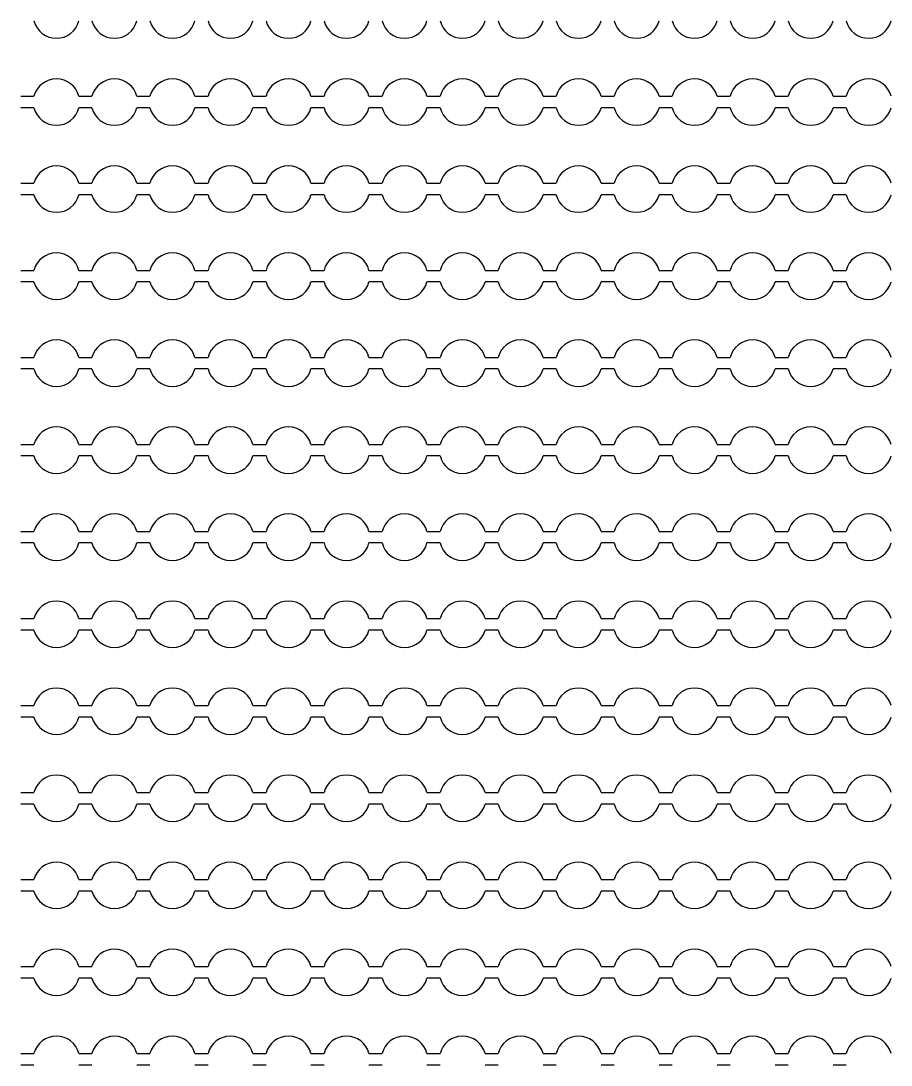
# Model space of a CAD drawing. Extents: x 4056 to 105656, y 4120 to 105720.
# Drawn here: x 31514 to 32264, y 32298 to 33198 of the extents above; entities that cross this region are included whole.
import ezdxf

# ---------------------------------------------------------------- set-up
doc = ezdxf.new("R2010")
doc.units = 13
doc.header["$MEASUREMENT"] = 0
doc.layers.add('Main Layer', color=7, linetype='Continuous', lineweight=0)

msp = doc.modelspace()

# ---------------------------------------------------------------- linework, layer by layer
for p, q in [((31513.87, 33132.98), (31525.14, 33132.98)), ((31563.87, 33132.98), (31575.14, 33132.98)), ((31613.87, 33132.98), (31625.14, 33132.98)), ((31663.87, 33132.98), (31675.14, 33132.98)), ((31713.87, 33132.98), (31725.14, 33132.98)), ((31763.87, 33132.98), (31775.14, 33132.98)), ((31813.87, 33132.98), (31825.14, 33132.98)), ((31863.87, 33132.98), (31875.14, 33132.98)), ((31913.87, 33132.98), (31925.14, 33132.98)), ((31963.87, 33132.98), (31975.14, 33132.98)), ((32013.87, 33132.98), (32025.14, 33132.98)), ((32063.87, 33132.98), (32075.14, 33132.98)), ((32113.87, 33132.98), (32125.14, 33132.98)), ((32163.87, 33132.98), (32175.14, 33132.98)), ((32213.87, 33132.98), (32225.14, 33132.98)), ((31525.14, 33122.98), (31513.87, 33122.98)), ((31575.14, 33122.98), (31563.87, 33122.98)), ((31625.14, 33122.98), (31613.87, 33122.98)), ((31675.14, 33122.98), (31663.87, 33122.98)), ((31725.14, 33122.98), (31713.87, 33122.98)), ((31775.14, 33122.98), (31763.87, 33122.98)), ((31825.14, 33122.98), (31813.87, 33122.98)), ((31875.14, 33122.98), (31863.87, 33122.98)), ((31925.14, 33122.98), (31913.87, 33122.98)), ((31975.14, 33122.98), (31963.87, 33122.98)), ((32025.14, 33122.98), (32013.87, 33122.98)), ((32075.14, 33122.98), (32063.87, 33122.98)), ((32125.14, 33122.98), (32113.87, 33122.98)), ((32175.14, 33122.98), (32163.87, 33122.98)), ((32225.14, 33122.98), (32213.87, 33122.98)), ((31513.87, 33057.98), (31525.14, 33057.98)), ((31563.87, 33057.98), (31575.14, 33057.98)), ((31613.87, 33057.98), (31625.14, 33057.98)), ((31663.87, 33057.98), (31675.14, 33057.98)), ((31713.87, 33057.98), (31725.14, 33057.98)), ((31763.87, 33057.98), (31775.14, 33057.98)), ((31813.87, 33057.98), (31825.14, 33057.98)), ((31863.87, 33057.98), (31875.14, 33057.98)), ((31913.87, 33057.98), (31925.14, 33057.98)), ((31963.87, 33057.98), (31975.14, 33057.98)), ((32013.87, 33057.98), (32025.14, 33057.98)), ((32063.87, 33057.98), (32075.14, 33057.98)), ((32113.87, 33057.98), (32125.14, 33057.98)), ((32163.87, 33057.98), (32175.14, 33057.98)), ((32213.87, 33057.98), (32225.14, 33057.98)), ((31525.14, 33047.98), (31513.87, 33047.98)), ((31575.14, 33047.98), (31563.87, 33047.98)), ((31625.14, 33047.98), (31613.87, 33047.98)), ((31675.14, 33047.98), (31663.87, 33047.98)), ((31725.14, 33047.98), (31713.87, 33047.98)), ((31775.14, 33047.98), (31763.87, 33047.98)), ((31825.14, 33047.98), (31813.87, 33047.98)), ((31875.14, 33047.98), (31863.87, 33047.98)), ((31925.14, 33047.98), (31913.87, 33047.98)), ((31975.14, 33047.98), (31963.87, 33047.98)), ((32025.14, 33047.98), (32013.87, 33047.98)), ((32075.14, 33047.98), (32063.87, 33047.98)), ((32125.14, 33047.98), (32113.87, 33047.98)), ((32175.14, 33047.98), (32163.87, 33047.98)), ((32225.14, 33047.98), (32213.87, 33047.98)), ((31513.87, 32982.98), (31525.14, 32982.98)), ((31563.87, 32982.98), (31575.14, 32982.98)), ((31613.87, 32982.98), (31625.14, 32982.98)), ((31663.87, 32982.98), (31675.14, 32982.98)), ((31713.87, 32982.98), (31725.14, 32982.98)), ((31763.87, 32982.98), (31775.14, 32982.98)), ((31813.87, 32982.98), (31825.14, 32982.98)), ((31863.87, 32982.98), (31875.14, 32982.98)), ((31913.87, 32982.98), (31925.14, 32982.98)), ((31963.87, 32982.98), (31975.14, 32982.98)), ((32013.87, 32982.98), (32025.14, 32982.98)), ((32063.87, 32982.98), (32075.14, 32982.98)), ((32113.87, 32982.98), (32125.14, 32982.98)), ((32163.87, 32982.98), (32175.14, 32982.98)), ((32213.87, 32982.98), (32225.14, 32982.98)), ((31525.14, 32972.98), (31513.87, 32972.98)), ((31575.14, 32972.98), (31563.87, 32972.98)), ((31625.14, 32972.98), (31613.87, 32972.98)), ((31675.14, 32972.98), (31663.87, 32972.98)), ((31725.14, 32972.98), (31713.87, 32972.98)), ((31775.14, 32972.98), (31763.87, 32972.98)), ((31825.14, 32972.98), (31813.87, 32972.98)), ((31875.14, 32972.98), (31863.87, 32972.98)), ((31925.14, 32972.98), (31913.87, 32972.98)), ((31975.14, 32972.98), (31963.87, 32972.98)), ((32025.14, 32972.98), (32013.87, 32972.98)), ((32075.14, 32972.98), (32063.87, 32972.98)), ((32125.14, 32972.98), (32113.87, 32972.98)), ((32175.14, 32972.98), (32163.87, 32972.98)), ((32225.14, 32972.98), (32213.87, 32972.98)), ((31513.87, 32907.98), (31525.14, 32907.98)), ((31563.87, 32907.98), (31575.14, 32907.98)), ((31613.87, 32907.98), (31625.14, 32907.98)), ((31663.87, 32907.98), (31675.14, 32907.98)), ((31713.87, 32907.98), (31725.14, 32907.98)), ((31763.87, 32907.98), (31775.14, 32907.98)), ((31813.87, 32907.98), (31825.14, 32907.98)), ((31863.87, 32907.98), (31875.14, 32907.98)), ((31913.87, 32907.98), (31925.14, 32907.98)), ((31963.87, 32907.98), (31975.14, 32907.98)), ((32013.87, 32907.98), (32025.14, 32907.98)), ((32063.87, 32907.98), (32075.14, 32907.98)), ((32113.87, 32907.98), (32125.14, 32907.98)), ((32163.87, 32907.98), (32175.14, 32907.98)), ((32213.87, 32907.98), (32225.14, 32907.98)), ((31525.14, 32897.98), (31513.87, 32897.98)), ((31575.14, 32897.98), (31563.87, 32897.98)), ((31625.14, 32897.98), (31613.87, 32897.98)), ((31675.14, 32897.98), (31663.87, 32897.98)), ((31725.14, 32897.98), (31713.87, 32897.98)), ((31775.14, 32897.98), (31763.87, 32897.98)), ((31825.14, 32897.98), (31813.87, 32897.98)), ((31875.14, 32897.98), (31863.87, 32897.98)), ((31925.14, 32897.98), (31913.87, 32897.98)), ((31975.14, 32897.98), (31963.87, 32897.98)), ((32025.14, 32897.98), (32013.87, 32897.98)), ((32075.14, 32897.98), (32063.87, 32897.98)), ((32125.14, 32897.98), (32113.87, 32897.98)), ((32175.14, 32897.98), (32163.87, 32897.98)), ((32225.14, 32897.98), (32213.87, 32897.98)), ((31513.87, 32832.98), (31525.14, 32832.98)), ((31563.87, 32832.98), (31575.14, 32832.98)), ((31613.87, 32832.98), (31625.14, 32832.98)), ((31663.87, 32832.98), (31675.14, 32832.98)), ((31713.87, 32832.98), (31725.14, 32832.98)), ((31763.87, 32832.98), (31775.14, 32832.98)), ((31813.87, 32832.98), (31825.14, 32832.98)), ((31863.87, 32832.98), (31875.14, 32832.98)), ((31913.87, 32832.98), (31925.14, 32832.98)), ((31963.87, 32832.98), (31975.14, 32832.98)), ((32013.87, 32832.98), (32025.14, 32832.98)), ((32063.87, 32832.98), (32075.14, 32832.98)), ((32113.87, 32832.98), (32125.14, 32832.98)), ((32163.87, 32832.98), (32175.14, 32832.98)), ((32213.87, 32832.98), (32225.14, 32832.98)), ((31525.14, 32822.98), (31513.87, 32822.98)), ((31575.14, 32822.98), (31563.87, 32822.98)), ((31625.14, 32822.98), (31613.87, 32822.98)), ((31675.14, 32822.98), (31663.87, 32822.98)), ((31725.14, 32822.98), (31713.87, 32822.98)), ((31775.14, 32822.98), (31763.87, 32822.98)), ((31825.14, 32822.98), (31813.87, 32822.98)), ((31875.14, 32822.98), (31863.87, 32822.98)), ((31925.14, 32822.98), (31913.87, 32822.98)), ((31975.14, 32822.98), (31963.87, 32822.98)), ((32025.14, 32822.98), (32013.87, 32822.98)), ((32075.14, 32822.98), (32063.87, 32822.98)), ((32125.14, 32822.98), (32113.87, 32822.98)), ((32175.14, 32822.98), (32163.87, 32822.98)), ((32225.14, 32822.98), (32213.87, 32822.98)), ((31513.87, 32757.98), (31525.14, 32757.98)), ((31563.87, 32757.98), (31575.14, 32757.98)), ((31613.87, 32757.98), (31625.14, 32757.98)), ((31663.87, 32757.98), (31675.14, 32757.98)), ((31713.87, 32757.98), (31725.14, 32757.98)), ((31763.87, 32757.98), (31775.14, 32757.98)), ((31813.87, 32757.98), (31825.14, 32757.98)), ((31863.87, 32757.98), (31875.14, 32757.98)), ((31913.87, 32757.98), (31925.14, 32757.98)), ((31963.87, 32757.98), (31975.14, 32757.98)), ((32013.87, 32757.98), (32025.14, 32757.98)), ((32063.87, 32757.98), (32075.14, 32757.98)), ((32113.87, 32757.98), (32125.14, 32757.98)), ((32163.87, 32757.98), (32175.14, 32757.98)), ((32213.87, 32757.98), (32225.14, 32757.98)), ((31525.14, 32747.98), (31513.87, 32747.98)), ((31575.14, 32747.98), (31563.87, 32747.98)), ((31625.14, 32747.98), (31613.87, 32747.98)), ((31675.14, 32747.98), (31663.87, 32747.98)), ((31725.14, 32747.98), (31713.87, 32747.98)), ((31775.14, 32747.98), (31763.87, 32747.98)), ((31825.14, 32747.98), (31813.87, 32747.98)), ((31875.14, 32747.98), (31863.87, 32747.98)), ((31925.14, 32747.98), (31913.87, 32747.98)), ((31975.14, 32747.98), (31963.87, 32747.98)), ((32025.14, 32747.98), (32013.87, 32747.98)), ((32075.14, 32747.98), (32063.87, 32747.98)), ((32125.14, 32747.98), (32113.87, 32747.98)), ((32175.14, 32747.98), (32163.87, 32747.98)), ((32225.14, 32747.98), (32213.87, 32747.98)), ((31513.87, 32682.98), (31525.14, 32682.98)), ((31563.87, 32682.98), (31575.14, 32682.98)), ((31613.87, 32682.98), (31625.14, 32682.98)), ((31663.87, 32682.98), (31675.14, 32682.98)), ((31713.87, 32682.98), (31725.14, 32682.98)), ((31763.87, 32682.98), (31775.14, 32682.98)), ((31813.87, 32682.98), (31825.14, 32682.98)), ((31863.87, 32682.98), (31875.14, 32682.98)), ((31913.87, 32682.98), (31925.14, 32682.98)), ((31963.87, 32682.98), (31975.14, 32682.98)), ((32013.87, 32682.98), (32025.14, 32682.98)), ((32063.87, 32682.98), (32075.14, 32682.98)), ((32113.87, 32682.98), (32125.14, 32682.98)), ((32163.87, 32682.98), (32175.14, 32682.98)), ((32213.87, 32682.98), (32225.14, 32682.98)), ((31525.14, 32672.98), (31513.87, 32672.98)), ((31575.14, 32672.98), (31563.87, 32672.98)), ((31625.14, 32672.98), (31613.87, 32672.98)), ((31675.14, 32672.98), (31663.87, 32672.98)), ((31725.14, 32672.98), (31713.87, 32672.98)), ((31775.14, 32672.98), (31763.87, 32672.98)), ((31825.14, 32672.98), (31813.87, 32672.98)), ((31875.14, 32672.98), (31863.87, 32672.98)), ((31925.14, 32672.98), (31913.87, 32672.98)), ((31975.14, 32672.98), (31963.87, 32672.98)), ((32025.14, 32672.98), (32013.87, 32672.98)), ((32075.14, 32672.98), (32063.87, 32672.98)), ((32125.14, 32672.98), (32113.87, 32672.98)), ((32175.14, 32672.98), (32163.87, 32672.98)), ((32225.14, 32672.98), (32213.87, 32672.98)), ((31513.87, 32607.98), (31525.14, 32607.98)), ((31563.87, 32607.98), (31575.14, 32607.98)), ((31613.87, 32607.98), (31625.14, 32607.98)), ((31663.87, 32607.98), (31675.14, 32607.98)), ((31713.87, 32607.98), (31725.14, 32607.98)), ((31763.87, 32607.98), (31775.14, 32607.98)), ((31813.87, 32607.98), (31825.14, 32607.98)), ((31863.87, 32607.98), (31875.14, 32607.98)), ((31913.87, 32607.98), (31925.14, 32607.98)), ((31963.87, 32607.98), (31975.14, 32607.98)), ((32013.87, 32607.98), (32025.14, 32607.98)), ((32063.87, 32607.98), (32075.14, 32607.98)), ((32113.87, 32607.98), (32125.14, 32607.98)), ((32163.87, 32607.98), (32175.14, 32607.98)), ((32213.87, 32607.98), (32225.14, 32607.98)), ((31525.14, 32597.98), (31513.87, 32597.98)), ((31575.14, 32597.98), (31563.87, 32597.98)), ((31625.14, 32597.98), (31613.87, 32597.98)), ((31675.14, 32597.98), (31663.87, 32597.98)), ((31725.14, 32597.98), (31713.87, 32597.98)), ((31775.14, 32597.98), (31763.87, 32597.98)), ((31825.14, 32597.98), (31813.87, 32597.98)), ((31875.14, 32597.98), (31863.87, 32597.98)), ((31925.14, 32597.98), (31913.87, 32597.98)), ((31975.14, 32597.98), (31963.87, 32597.98)), ((32025.14, 32597.98), (32013.87, 32597.98)), ((32075.14, 32597.98), (32063.87, 32597.98)), ((32125.14, 32597.98), (32113.87, 32597.98)), ((32175.14, 32597.98), (32163.87, 32597.98)), ((32225.14, 32597.98), (32213.87, 32597.98)), ((31513.87, 32532.98), (31525.14, 32532.98)), ((31563.87, 32532.98), (31575.14, 32532.98)), ((31613.87, 32532.98), (31625.14, 32532.98)), ((31663.87, 32532.98), (31675.14, 32532.98)), ((31713.87, 32532.98), (31725.14, 32532.98)), ((31763.87, 32532.98), (31775.14, 32532.98)), ((31813.87, 32532.98), (31825.14, 32532.98)), ((31863.87, 32532.98), (31875.14, 32532.98)), ((31913.87, 32532.98), (31925.14, 32532.98)), ((31963.87, 32532.98), (31975.14, 32532.98)), ((32013.87, 32532.98), (32025.14, 32532.98)), ((32063.87, 32532.98), (32075.14, 32532.98)), ((32113.87, 32532.98), (32125.14, 32532.98)), ((32163.87, 32532.98), (32175.14, 32532.98)), ((32213.87, 32532.98), (32225.14, 32532.98)), ((31525.14, 32522.98), (31513.87, 32522.98)), ((31575.14, 32522.98), (31563.87, 32522.98)), ((31625.14, 32522.98), (31613.87, 32522.98)), ((31675.14, 32522.98), (31663.87, 32522.98)), ((31725.14, 32522.98), (31713.87, 32522.98)), ((31775.14, 32522.98), (31763.87, 32522.98)), ((31825.14, 32522.98), (31813.87, 32522.98)), ((31875.14, 32522.98), (31863.87, 32522.98)), ((31925.14, 32522.98), (31913.87, 32522.98)), ((31975.14, 32522.98), (31963.87, 32522.98)), ((32025.14, 32522.98), (32013.87, 32522.98)), ((32075.14, 32522.98), (32063.87, 32522.98)), ((32125.14, 32522.98), (32113.87, 32522.98)), ((32175.14, 32522.98), (32163.87, 32522.98)), ((32225.14, 32522.98), (32213.87, 32522.98)), ((31513.87, 32457.98), (31525.14, 32457.98)), ((31563.87, 32457.98), (31575.14, 32457.98)), ((31613.87, 32457.98), (31625.14, 32457.98)), ((31663.87, 32457.98), (31675.14, 32457.98)), ((31713.87, 32457.98), (31725.14, 32457.98)), ((31763.87, 32457.98), (31775.14, 32457.98)), ((31813.87, 32457.98), (31825.14, 32457.98)), ((31863.87, 32457.98), (31875.14, 32457.98)), ((31913.87, 32457.98), (31925.14, 32457.98)), ((31963.87, 32457.98), (31975.14, 32457.98)), ((32013.87, 32457.98), (32025.14, 32457.98)), ((32063.87, 32457.98), (32075.14, 32457.98)), ((32113.87, 32457.98), (32125.14, 32457.98)), ((32163.87, 32457.98), (32175.14, 32457.98)), ((32213.87, 32457.98), (32225.14, 32457.98)), ((31525.14, 32447.98), (31513.87, 32447.98)), ((31575.14, 32447.98), (31563.87, 32447.98)), ((31625.14, 32447.98), (31613.87, 32447.98)), ((31675.14, 32447.98), (31663.87, 32447.98)), ((31725.14, 32447.98), (31713.87, 32447.98)), ((31775.14, 32447.98), (31763.87, 32447.98)), ((31825.14, 32447.98), (31813.87, 32447.98)), ((31875.14, 32447.98), (31863.87, 32447.98)), ((31925.14, 32447.98), (31913.87, 32447.98)), ((31975.14, 32447.98), (31963.87, 32447.98)), ((32025.14, 32447.98), (32013.87, 32447.98)), ((32075.14, 32447.98), (32063.87, 32447.98)), ((32125.14, 32447.98), (32113.87, 32447.98)), ((32175.14, 32447.98), (32163.87, 32447.98)), ((32225.14, 32447.98), (32213.87, 32447.98)), ((31513.87, 32382.98), (31525.14, 32382.98)), ((31563.87, 32382.98), (31575.14, 32382.98)), ((31613.87, 32382.98), (31625.14, 32382.98)), ((31663.87, 32382.98), (31675.14, 32382.98)), ((31713.87, 32382.98), (31725.14, 32382.98)), ((31763.87, 32382.98), (31775.14, 32382.98)), ((31813.87, 32382.98), (31825.14, 32382.98)), ((31863.87, 32382.98), (31875.14, 32382.98)), ((31913.87, 32382.98), (31925.14, 32382.98)), ((31963.87, 32382.98), (31975.14, 32382.98)), ((32013.87, 32382.98), (32025.14, 32382.98)), ((32063.87, 32382.98), (32075.14, 32382.98)), ((32113.87, 32382.98), (32125.14, 32382.98)), ((32163.87, 32382.98), (32175.14, 32382.98)), ((32213.87, 32382.98), (32225.14, 32382.98)), ((31525.14, 32372.98), (31513.87, 32372.98)), ((31575.14, 32372.98), (31563.87, 32372.98)), ((31625.14, 32372.98), (31613.87, 32372.98)), ((31675.14, 32372.98), (31663.87, 32372.98)), ((31725.14, 32372.98), (31713.87, 32372.98)), ((31775.14, 32372.98), (31763.87, 32372.98)), ((31825.14, 32372.98), (31813.87, 32372.98)), ((31875.14, 32372.98), (31863.87, 32372.98)), ((31925.14, 32372.98), (31913.87, 32372.98)), ((31975.14, 32372.98), (31963.87, 32372.98)), ((32025.14, 32372.98), (32013.87, 32372.98)), ((32075.14, 32372.98), (32063.87, 32372.98)), ((32125.14, 32372.98), (32113.87, 32372.98)), ((32175.14, 32372.98), (32163.87, 32372.98)), ((32225.14, 32372.98), (32213.87, 32372.98)), ((31513.87, 32307.98), (31525.14, 32307.98)), ((31563.87, 32307.98), (31575.14, 32307.98)), ((31613.87, 32307.98), (31625.14, 32307.98)), ((31663.87, 32307.98), (31675.14, 32307.98)), ((31713.87, 32307.98), (31725.14, 32307.98)), ((31763.87, 32307.98), (31775.14, 32307.98)), ((31813.87, 32307.98), (31825.14, 32307.98)), ((31863.87, 32307.98), (31875.14, 32307.98)), ((31913.87, 32307.98), (31925.14, 32307.98)), ((31963.87, 32307.98), (31975.14, 32307.98)), ((32013.87, 32307.98), (32025.14, 32307.98)), ((32063.87, 32307.98), (32075.14, 32307.98)), ((32113.87, 32307.98), (32125.14, 32307.98)), ((32163.87, 32307.98), (32175.14, 32307.98)), ((32213.87, 32307.98), (32225.14, 32307.98)), ((31525.14, 32297.98), (31513.87, 32297.98)), ((31575.14, 32297.98), (31563.87, 32297.98)), ((31625.14, 32297.98), (31613.87, 32297.98)), ((31675.14, 32297.98), (31663.87, 32297.98)), ((31725.14, 32297.98), (31713.87, 32297.98)), ((31775.14, 32297.98), (31763.87, 32297.98)), ((31825.14, 32297.98), (31813.87, 32297.98)), ((31875.14, 32297.98), (31863.87, 32297.98)), ((31925.14, 32297.98), (31913.87, 32297.98)), ((31975.14, 32297.98), (31963.87, 32297.98)), ((32025.14, 32297.98), (32013.87, 32297.98)), ((32075.14, 32297.98), (32063.87, 32297.98)), ((32125.14, 32297.98), (32113.87, 32297.98)), ((32175.14, 32297.98), (32163.87, 32297.98)), ((32225.14, 32297.98), (32213.87, 32297.98))]:
    msp.add_line(p, q)
for centre, start, end in [((31544.5, 33202.98), 194.47751, 345.52249), ((31594.5, 33202.98), 194.47751, 345.52249), ((31644.5, 33202.98), 194.47751, 345.52249), ((31694.5, 33202.98), 194.47751, 345.52249), ((31744.5, 33202.98), 194.47751, 345.52249), ((31794.5, 33202.98), 194.47751, 345.52249), ((31844.5, 33202.98), 194.47751, 345.52249), ((31894.5, 33202.98), 194.47751, 345.52249), ((31944.5, 33202.98), 194.47751, 345.52249), ((31994.5, 33202.98), 194.47751, 345.52249), ((32044.5, 33202.98), 194.47751, 345.52249), ((32094.5, 33202.98), 194.47751, 345.52249), ((32144.5, 33202.98), 194.47751, 345.52249), ((32194.5, 33202.98), 194.47751, 345.52249), ((32244.5, 33202.98), 194.47751, 345.52249), ((31544.5, 33127.98), 14.47751, 165.52249), ((31594.5, 33127.98), 14.47751, 165.52249), ((31644.5, 33127.98), 14.47751, 165.52249), ((31694.5, 33127.98), 14.47751, 165.52249), ((31744.5, 33127.98), 14.47751, 165.52249), ((31794.5, 33127.98), 14.47751, 165.52249), ((31844.5, 33127.98), 14.47751, 165.52249), ((31894.5, 33127.98), 14.47751, 165.52249), ((31944.5, 33127.98), 14.47751, 165.52249), ((31994.5, 33127.98), 14.47751, 165.52249), ((32044.5, 33127.98), 14.47751, 165.52249), ((32094.5, 33127.98), 14.47751, 165.52249), ((32144.5, 33127.98), 14.47751, 165.52249), ((32194.5, 33127.98), 14.47751, 165.52249), ((32244.5, 33127.98), 14.47751, 165.52249), ((31544.5, 33127.98), 194.47751, 345.52249), ((31594.5, 33127.98), 194.47751, 345.52249), ((31644.5, 33127.98), 194.47751, 345.52249), ((31694.5, 33127.98), 194.47751, 345.52249), ((31744.5, 33127.98), 194.47751, 345.52249), ((31794.5, 33127.98), 194.47751, 345.52249), ((31844.5, 33127.98), 194.47751, 345.52249), ((31894.5, 33127.98), 194.47751, 345.52249), ((31944.5, 33127.98), 194.47751, 345.52249), ((31994.5, 33127.98), 194.47751, 345.52249), ((32044.5, 33127.98), 194.47751, 345.52249), ((32094.5, 33127.98), 194.47751, 345.52249), ((32144.5, 33127.98), 194.47751, 345.52249), ((32194.5, 33127.98), 194.47751, 345.52249), ((32244.5, 33127.98), 194.47751, 345.52249), ((31544.5, 33052.98), 14.47751, 165.52249), ((31594.5, 33052.98), 14.47751, 165.52249), ((31644.5, 33052.98), 14.47751, 165.52249), ((31694.5, 33052.98), 14.47751, 165.52249), ((31744.5, 33052.98), 14.47751, 165.52249), ((31794.5, 33052.98), 14.47751, 165.52249), ((31844.5, 33052.98), 14.47751, 165.52249), ((31894.5, 33052.98), 14.47751, 165.52249), ((31944.5, 33052.98), 14.47751, 165.52249), ((31994.5, 33052.98), 14.47751, 165.52249), ((32044.5, 33052.98), 14.47751, 165.52249), ((32094.5, 33052.98), 14.47751, 165.52249), ((32144.5, 33052.98), 14.47751, 165.52249), ((32194.5, 33052.98), 14.47751, 165.52249), ((32244.5, 33052.98), 14.47751, 165.52249), ((31544.5, 33052.98), 194.47751, 345.52249), ((31594.5, 33052.98), 194.47751, 345.52249), ((31644.5, 33052.98), 194.47751, 345.52249), ((31694.5, 33052.98), 194.47751, 345.52249), ((31744.5, 33052.98), 194.47751, 345.52249), ((31794.5, 33052.98), 194.47751, 345.52249), ((31844.5, 33052.98), 194.47751, 345.52249), ((31894.5, 33052.98), 194.47751, 345.52249), ((31944.5, 33052.98), 194.47751, 345.52249), ((31994.5, 33052.98), 194.47751, 345.52249), ((32044.5, 33052.98), 194.47751, 345.52249), ((32094.5, 33052.98), 194.47751, 345.52249), ((32144.5, 33052.98), 194.47751, 345.52249), ((32194.5, 33052.98), 194.47751, 345.52249), ((32244.5, 33052.98), 194.47751, 345.52249), ((31544.5, 32977.98), 14.47751, 165.52249), ((31594.5, 32977.98), 14.47751, 165.52249), ((31644.5, 32977.98), 14.47751, 165.52249), ((31694.5, 32977.98), 14.47751, 165.52249), ((31744.5, 32977.98), 14.47751, 165.52249), ((31794.5, 32977.98), 14.47751, 165.52249), ((31844.5, 32977.98), 14.47751, 165.52249), ((31894.5, 32977.98), 14.47751, 165.52249), ((31944.5, 32977.98), 14.47751, 165.52249), ((31994.5, 32977.98), 14.47751, 165.52249), ((32044.5, 32977.98), 14.47751, 165.52249), ((32094.5, 32977.98), 14.47751, 165.52249), ((32144.5, 32977.98), 14.47751, 165.52249), ((32194.5, 32977.98), 14.47751, 165.52249), ((32244.5, 32977.98), 14.47751, 165.52249), ((31544.5, 32977.98), 194.47751, 345.52249), ((31594.5, 32977.98), 194.47751, 345.52249), ((31644.5, 32977.98), 194.47751, 345.52249), ((31694.5, 32977.98), 194.47751, 345.52249), ((31744.5, 32977.98), 194.47751, 345.52249), ((31794.5, 32977.98), 194.47751, 345.52249), ((31844.5, 32977.98), 194.47751, 345.52249), ((31894.5, 32977.98), 194.47751, 345.52249), ((31944.5, 32977.98), 194.47751, 345.52249), ((31994.5, 32977.98), 194.47751, 345.52249), ((32044.5, 32977.98), 194.47751, 345.52249), ((32094.5, 32977.98), 194.47751, 345.52249), ((32144.5, 32977.98), 194.47751, 345.52249), ((32194.5, 32977.98), 194.47751, 345.52249), ((32244.5, 32977.98), 194.47751, 345.52249), ((31544.5, 32902.98), 14.47751, 165.52249), ((31594.5, 32902.98), 14.47751, 165.52249), ((31644.5, 32902.98), 14.47751, 165.52249), ((31694.5, 32902.98), 14.47751, 165.52249), ((31744.5, 32902.98), 14.47751, 165.52249), ((31794.5, 32902.98), 14.47751, 165.52249), ((31844.5, 32902.98), 14.47751, 165.52249), ((31894.5, 32902.98), 14.47751, 165.52249), ((31944.5, 32902.98), 14.47751, 165.52249), ((31994.5, 32902.98), 14.47751, 165.52249), ((32044.5, 32902.98), 14.47751, 165.52249), ((32094.5, 32902.98), 14.47751, 165.52249), ((32144.5, 32902.98), 14.47751, 165.52249), ((32194.5, 32902.98), 14.47751, 165.52249), ((32244.5, 32902.98), 14.47751, 165.52249), ((31544.5, 32902.98), 194.47751, 345.52249), ((31594.5, 32902.98), 194.47751, 345.52249), ((31644.5, 32902.98), 194.47751, 345.52249), ((31694.5, 32902.98), 194.47751, 345.52249), ((31744.5, 32902.98), 194.47751, 345.52249), ((31794.5, 32902.98), 194.47751, 345.52249), ((31844.5, 32902.98), 194.47751, 345.52249), ((31894.5, 32902.98), 194.47751, 345.52249), ((31944.5, 32902.98), 194.47751, 345.52249), ((31994.5, 32902.98), 194.47751, 345.52249), ((32044.5, 32902.98), 194.47751, 345.52249), ((32094.5, 32902.98), 194.47751, 345.52249), ((32144.5, 32902.98), 194.47751, 345.52249), ((32194.5, 32902.98), 194.47751, 345.52249), ((32244.5, 32902.98), 194.47751, 345.52249), ((31544.5, 32827.98), 14.47751, 165.52249), ((31594.5, 32827.98), 14.47751, 165.52249), ((31644.5, 32827.98), 14.47751, 165.52249), ((31694.5, 32827.98), 14.47751, 165.52249), ((31744.5, 32827.98), 14.47751, 165.52249), ((31794.5, 32827.98), 14.47751, 165.52249), ((31844.5, 32827.98), 14.47751, 165.52249), ((31894.5, 32827.98), 14.47751, 165.52249), ((31944.5, 32827.98), 14.47751, 165.52249), ((31994.5, 32827.98), 14.47751, 165.52249), ((32044.5, 32827.98), 14.47751, 165.52249), ((32094.5, 32827.98), 14.47751, 165.52249), ((32144.5, 32827.98), 14.47751, 165.52249), ((32194.5, 32827.98), 14.47751, 165.52249), ((32244.5, 32827.98), 14.47751, 165.52249), ((31544.5, 32827.98), 194.47751, 345.52249), ((31594.5, 32827.98), 194.47751, 345.52249), ((31644.5, 32827.98), 194.47751, 345.52249), ((31694.5, 32827.98), 194.47751, 345.52249), ((31744.5, 32827.98), 194.47751, 345.52249), ((31794.5, 32827.98), 194.47751, 345.52249), ((31844.5, 32827.98), 194.47751, 345.52249), ((31894.5, 32827.98), 194.47751, 345.52249), ((31944.5, 32827.98), 194.47751, 345.52249), ((31994.5, 32827.98), 194.47751, 345.52249), ((32044.5, 32827.98), 194.47751, 345.52249), ((32094.5, 32827.98), 194.47751, 345.52249), ((32144.5, 32827.98), 194.47751, 345.52249), ((32194.5, 32827.98), 194.47751, 345.52249), ((32244.5, 32827.98), 194.47751, 345.52249), ((31544.5, 32752.98), 14.47751, 165.52249), ((31594.5, 32752.98), 14.47751, 165.52249), ((31644.5, 32752.98), 14.47751, 165.52249), ((31694.5, 32752.98), 14.47751, 165.52249), ((31744.5, 32752.98), 14.47751, 165.52249), ((31794.5, 32752.98), 14.47751, 165.52249), ((31844.5, 32752.98), 14.47751, 165.52249), ((31894.5, 32752.98), 14.47751, 165.52249), ((31944.5, 32752.98), 14.47751, 165.52249), ((31994.5, 32752.98), 14.47751, 165.52249), ((32044.5, 32752.98), 14.47751, 165.52249), ((32094.5, 32752.98), 14.47751, 165.52249), ((32144.5, 32752.98), 14.47751, 165.52249), ((32194.5, 32752.98), 14.47751, 165.52249), ((32244.5, 32752.98), 14.47751, 165.52249), ((31544.5, 32752.98), 194.47751, 345.52249), ((31594.5, 32752.98), 194.47751, 345.52249), ((31644.5, 32752.98), 194.47751, 345.52249), ((31694.5, 32752.98), 194.47751, 345.52249), ((31744.5, 32752.98), 194.47751, 345.52249), ((31794.5, 32752.98), 194.47751, 345.52249), ((31844.5, 32752.98), 194.47751, 345.52249), ((31894.5, 32752.98), 194.47751, 345.52249), ((31944.5, 32752.98), 194.47751, 345.52249), ((31994.5, 32752.98), 194.47751, 345.52249), ((32044.5, 32752.98), 194.47751, 345.52249), ((32094.5, 32752.98), 194.47751, 345.52249), ((32144.5, 32752.98), 194.47751, 345.52249), ((32194.5, 32752.98), 194.47751, 345.52249), ((32244.5, 32752.98), 194.47751, 345.52249), ((31544.5, 32677.98), 14.47751, 165.52249), ((31594.5, 32677.98), 14.47751, 165.52249), ((31644.5, 32677.98), 14.47751, 165.52249), ((31694.5, 32677.98), 14.47751, 165.52249), ((31744.5, 32677.98), 14.47751, 165.52249), ((31794.5, 32677.98), 14.47751, 165.52249), ((31844.5, 32677.98), 14.47751, 165.52249), ((31894.5, 32677.98), 14.47751, 165.52249), ((31944.5, 32677.98), 14.47751, 165.52249), ((31994.5, 32677.98), 14.47751, 165.52249), ((32044.5, 32677.98), 14.47751, 165.52249), ((32094.5, 32677.98), 14.47751, 165.52249), ((32144.5, 32677.98), 14.47751, 165.52249), ((32194.5, 32677.98), 14.47751, 165.52249), ((32244.5, 32677.98), 14.47751, 165.52249), ((31544.5, 32677.98), 194.47751, 345.52249), ((31594.5, 32677.98), 194.47751, 345.52249), ((31644.5, 32677.98), 194.47751, 345.52249), ((31694.5, 32677.98), 194.47751, 345.52249), ((31744.5, 32677.98), 194.47751, 345.52249), ((31794.5, 32677.98), 194.47751, 345.52249), ((31844.5, 32677.98), 194.47751, 345.52249), ((31894.5, 32677.98), 194.47751, 345.52249), ((31944.5, 32677.98), 194.47751, 345.52249), ((31994.5, 32677.98), 194.47751, 345.52249), ((32044.5, 32677.98), 194.47751, 345.52249), ((32094.5, 32677.98), 194.47751, 345.52249), ((32144.5, 32677.98), 194.47751, 345.52249), ((32194.5, 32677.98), 194.47751, 345.52249), ((32244.5, 32677.98), 194.47751, 345.52249), ((31544.5, 32602.98), 14.47751, 165.52249), ((31594.5, 32602.98), 14.47751, 165.52249), ((31644.5, 32602.98), 14.47751, 165.52249), ((31694.5, 32602.98), 14.47751, 165.52249), ((31744.5, 32602.98), 14.47751, 165.52249), ((31794.5, 32602.98), 14.47751, 165.52249), ((31844.5, 32602.98), 14.47751, 165.52249), ((31894.5, 32602.98), 14.47751, 165.52249), ((31944.5, 32602.98), 14.47751, 165.52249), ((31994.5, 32602.98), 14.47751, 165.52249), ((32044.5, 32602.98), 14.47751, 165.52249), ((32094.5, 32602.98), 14.47751, 165.52249), ((32144.5, 32602.98), 14.47751, 165.52249), ((32194.5, 32602.98), 14.47751, 165.52249), ((32244.5, 32602.98), 14.47751, 165.52249), ((31544.5, 32602.98), 194.47751, 345.52249), ((31594.5, 32602.98), 194.47751, 345.52249), ((31644.5, 32602.98), 194.47751, 345.52249), ((31694.5, 32602.98), 194.47751, 345.52249), ((31744.5, 32602.98), 194.47751, 345.52249), ((31794.5, 32602.98), 194.47751, 345.52249), ((31844.5, 32602.98), 194.47751, 345.52249), ((31894.5, 32602.98), 194.47751, 345.52249), ((31944.5, 32602.98), 194.47751, 345.52249), ((31994.5, 32602.98), 194.47751, 345.52249), ((32044.5, 32602.98), 194.47751, 345.52249), ((32094.5, 32602.98), 194.47751, 345.52249), ((32144.5, 32602.98), 194.47751, 345.52249), ((32194.5, 32602.98), 194.47751, 345.52249), ((32244.5, 32602.98), 194.47751, 345.52249), ((31544.5, 32527.98), 14.47751, 165.52249), ((31594.5, 32527.98), 14.47751, 165.52249), ((31644.5, 32527.98), 14.47751, 165.52249), ((31694.5, 32527.98), 14.47751, 165.52249), ((31744.5, 32527.98), 14.47751, 165.52249), ((31794.5, 32527.98), 14.47751, 165.52249), ((31844.5, 32527.98), 14.47751, 165.52249), ((31894.5, 32527.98), 14.47751, 165.52249), ((31944.5, 32527.98), 14.47751, 165.52249), ((31994.5, 32527.98), 14.47751, 165.52249), ((32044.5, 32527.98), 14.47751, 165.52249), ((32094.5, 32527.98), 14.47751, 165.52249), ((32144.5, 32527.98), 14.47751, 165.52249), ((32194.5, 32527.98), 14.47751, 165.52249), ((32244.5, 32527.98), 14.47751, 165.52249), ((31544.5, 32527.98), 194.47751, 345.52249), ((31594.5, 32527.98), 194.47751, 345.52249), ((31644.5, 32527.98), 194.47751, 345.52249), ((31694.5, 32527.98), 194.47751, 345.52249), ((31744.5, 32527.98), 194.47751, 345.52249), ((31794.5, 32527.98), 194.47751, 345.52249), ((31844.5, 32527.98), 194.47751, 345.52249), ((31894.5, 32527.98), 194.47751, 345.52249), ((31944.5, 32527.98), 194.47751, 345.52249), ((31994.5, 32527.98), 194.47751, 345.52249), ((32044.5, 32527.98), 194.47751, 345.52249), ((32094.5, 32527.98), 194.47751, 345.52249), ((32144.5, 32527.98), 194.47751, 345.52249), ((32194.5, 32527.98), 194.47751, 345.52249), ((32244.5, 32527.98), 194.47751, 345.52249), ((31544.5, 32452.98), 14.47751, 165.52249), ((31594.5, 32452.98), 14.47751, 165.52249), ((31644.5, 32452.98), 14.47751, 165.52249), ((31694.5, 32452.98), 14.47751, 165.52249), ((31744.5, 32452.98), 14.47751, 165.52249), ((31794.5, 32452.98), 14.47751, 165.52249), ((31844.5, 32452.98), 14.47751, 165.52249), ((31894.5, 32452.98), 14.47751, 165.52249), ((31944.5, 32452.98), 14.47751, 165.52249), ((31994.5, 32452.98), 14.47751, 165.52249), ((32044.5, 32452.98), 14.47751, 165.52249), ((32094.5, 32452.98), 14.47751, 165.52249), ((32144.5, 32452.98), 14.47751, 165.52249), ((32194.5, 32452.98), 14.47751, 165.52249), ((32244.5, 32452.98), 14.47751, 165.52249), ((31544.5, 32452.98), 194.47751, 345.52249), ((31594.5, 32452.98), 194.47751, 345.52249), ((31644.5, 32452.98), 194.47751, 345.52249), ((31694.5, 32452.98), 194.47751, 345.52249), ((31744.5, 32452.98), 194.47751, 345.52249), ((31794.5, 32452.98), 194.47751, 345.52249), ((31844.5, 32452.98), 194.47751, 345.52249), ((31894.5, 32452.98), 194.47751, 345.52249), ((31944.5, 32452.98), 194.47751, 345.52249), ((31994.5, 32452.98), 194.47751, 345.52249), ((32044.5, 32452.98), 194.47751, 345.52249), ((32094.5, 32452.98), 194.47751, 345.52249), ((32144.5, 32452.98), 194.47751, 345.52249), ((32194.5, 32452.98), 194.47751, 345.52249), ((32244.5, 32452.98), 194.47751, 345.52249), ((31544.5, 32377.98), 14.47751, 165.52249), ((31594.5, 32377.98), 14.47751, 165.52249), ((31644.5, 32377.98), 14.47751, 165.52249), ((31694.5, 32377.98), 14.47751, 165.52249), ((31744.5, 32377.98), 14.47751, 165.52249), ((31794.5, 32377.98), 14.47751, 165.52249), ((31844.5, 32377.98), 14.47751, 165.52249), ((31894.5, 32377.98), 14.47751, 165.52249), ((31944.5, 32377.98), 14.47751, 165.52249), ((31994.5, 32377.98), 14.47751, 165.52249), ((32044.5, 32377.98), 14.47751, 165.52249), ((32094.5, 32377.98), 14.47751, 165.52249), ((32144.5, 32377.98), 14.47751, 165.52249), ((32194.5, 32377.98), 14.47751, 165.52249), ((32244.5, 32377.98), 14.47751, 165.52249), ((31544.5, 32377.98), 194.47751, 345.52249), ((31594.5, 32377.98), 194.47751, 345.52249), ((31644.5, 32377.98), 194.47751, 345.52249), ((31694.5, 32377.98), 194.47751, 345.52249), ((31744.5, 32377.98), 194.47751, 345.52249), ((31794.5, 32377.98), 194.47751, 345.52249), ((31844.5, 32377.98), 194.47751, 345.52249), ((31894.5, 32377.98), 194.47751, 345.52249), ((31944.5, 32377.98), 194.47751, 345.52249), ((31994.5, 32377.98), 194.47751, 345.52249), ((32044.5, 32377.98), 194.47751, 345.52249), ((32094.5, 32377.98), 194.47751, 345.52249), ((32144.5, 32377.98), 194.47751, 345.52249), ((32194.5, 32377.98), 194.47751, 345.52249), ((32244.5, 32377.98), 194.47751, 345.52249), ((31544.5, 32302.98), 14.47751, 165.52249), ((31594.5, 32302.98), 14.47751, 165.52249), ((31644.5, 32302.98), 14.47751, 165.52249), ((31694.5, 32302.98), 14.47751, 165.52249), ((31744.5, 32302.98), 14.47751, 165.52249), ((31794.5, 32302.98), 14.47751, 165.52249), ((31844.5, 32302.98), 14.47751, 165.52249), ((31894.5, 32302.98), 14.47751, 165.52249), ((31944.5, 32302.98), 14.47751, 165.52249), ((31994.5, 32302.98), 14.47751, 165.52249), ((32044.5, 32302.98), 14.47751, 165.52249), ((32094.5, 32302.98), 14.47751, 165.52249), ((32144.5, 32302.98), 14.47751, 165.52249), ((32194.5, 32302.98), 14.47751, 165.52249), ((32244.5, 32302.98), 14.47751, 165.52249)]:
    msp.add_arc(centre, 20, start, end)
at = {"layer": 'Main Layer'}
msp.add_circle((54856, 54920.5), 50800, dxfattribs=at)

doc.saveas('drawing.dxf')
